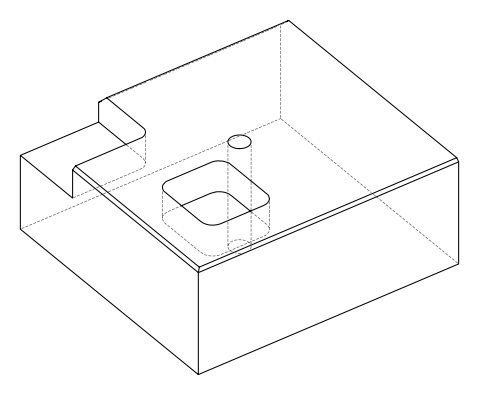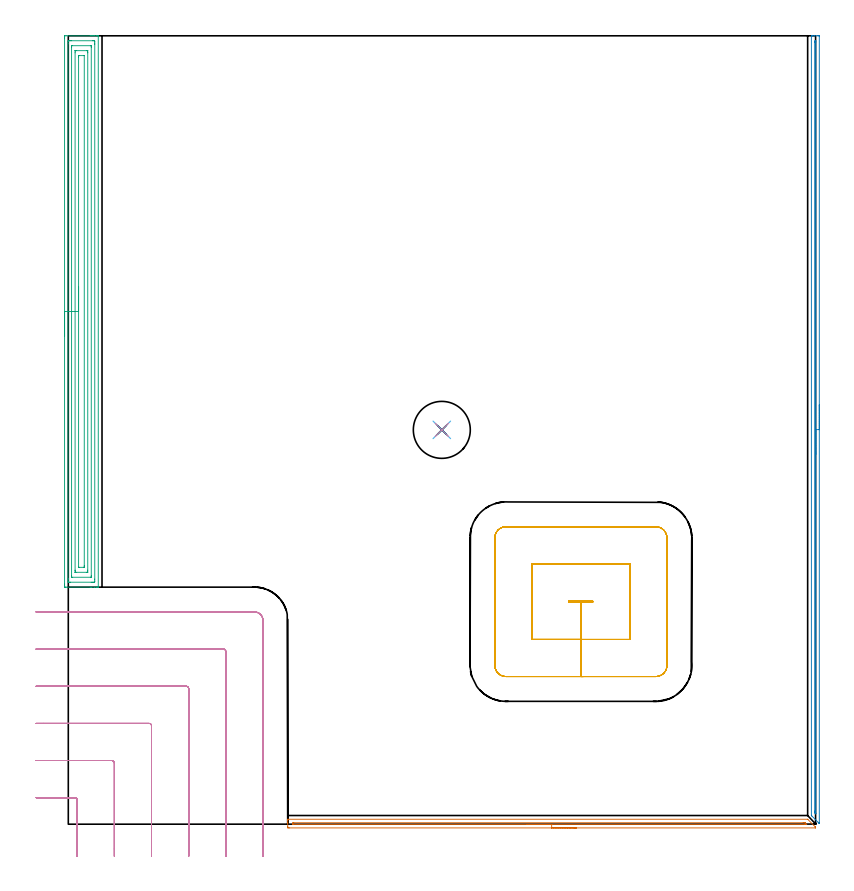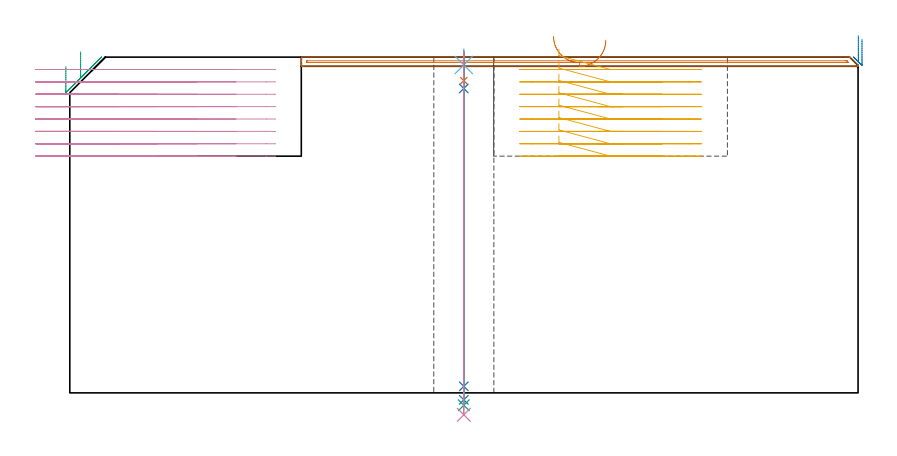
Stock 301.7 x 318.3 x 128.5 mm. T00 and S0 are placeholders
(PLAN: 10 operations, 6 tool changes, 40.5 min)
(1 AREA_MILL | FG_CHAMFER_SURFACE | UGT0205_001 | 3.54 min | 1322 mm3)
(2 AREA_MILL_1 | FG_CHAMFER_SURFACE_1 | UGT0205_001 | 5.21 min | 1617 mm3)
(3 AREA_MILL_2 | FG_CHAMFER_SURFACE_2 | UGT0205_001 | 9.19 min | 21224 mm3)
(4 MILL_CORNER_NOTCH_RECTANGULAR | CORNER_NOTCH_RECTANGULAR | UGT0201_094 | Follow Part, ap 5, ae 75% | 12.28 min | 319263 mm3)
(5 MILL_RECTANGULAR_POCKET | POCKET_RECTANGULAR_STRAIGHT | UGT0201_094 | Follow Part, ap 5, ae 75% | 8.56 min | 266231 mm3)
(6 SPOT_DRILL | STEP1HOLE | NXT0321_9005460120000 | 0.05 min | 209 mm3)
(7 DRILL_BLIND_HOLE_INTO_CENTER | STEP1HOLE | NXT0301_125 | 0.05 min | 140 mm3)
(8 GUN_DRILL_THROUGH_HOLE | STEP1HOLE | UGT0307_001 | 0.57 min | 2348 mm3)
(9 SPADE_DRILL_TO_ENLARGE_THROUGH_HOLE | STEP1HOLE | UGT0306_005 | 0.54 min | 18494 mm3)
(10 DRILL_TO_ENLARGE_THROUGH_HOLE | STEP1HOLE | UGT0301_055 | 0.56 min | 32156 mm3)
(TOOL UGT0205_001 | Chamfer Mill 20 x 3 x 45 deg. | D20 FL50 Z2)
(TOOL UGT0201_094 | End mill 20 mm | D20 FL38 Z4)
(TOOL NXT0321_9005460120000 | NC Spot Drill, 142deg, 12mm, Carbide, Uncoated | D12 PA142 FL30 Z2)
(TOOL NXT0301_125 | Carbide Drill 6mm [861.1-0600-018A1-GP GC34] | D6 PA150 FL18.7 Z2)
(TOOL UGT0307_001 | Gun Drill 5 mm | D5 PA130 FL24 Z1)
(TOOL UGT0306_005 | Spade Drill 14.5mm | D14.5 PA132 FL10 Z2)
(TOOL UGT0301_055 | Twist Drill 23 mm | D23 PA118 FL155 Z2)
(OP 1 AREA_MILL)
G17 G21 G94 G90
T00 M6
G54
G17 G0 G90 X205.15 Y-1.5 S1061 M3
G43 Z138.5 H0
Z135.
G94 G1 X205.112 Z134.128 F250.
X204.998 Z133.263
X204.809 Z132.412
X204.547 Z131.58
X204.213 Z130.774
X203.81 Z130.
X203.342 Z129.264
X202.81 Z128.572
X202.221 Z127.929
X201.578 Z127.339
X200.886 Z126.808
X200.15 Z126.34
X199.376 Z125.937
X198.57 Z125.603
X197.738 Z125.341
X196.886 Z125.152
X196.022 Z125.038
X195.15 Z125.
X89.225
X88.794 Y-1.495 Z125.002
X88.61 Y-1.491 Z125.004
X88.6 Y-1.07 Z125.425
Y0.339 Z126.835
Y0.69 Z127.185
Y1.393 Z127.892
Y1.656 Z128.156
X88.601 Y2.004 Z128.494
X88.779 Y2. Z128.5
X298.393
X298.495 Y1.995 Z128.491
X298.597 Y1.904 Z128.402
X301.57 Y-1.07 Z125.428
X301.69 Y-1.189 Z125.304
X301.697 Y-1.242 Z125.25
X301.699 Y-1.42 Z125.079
X301.697 Y-1.493 Z125.007
X301.522 Y-1.5 Z125.
X195.15
Y-0.086 Z126.414
X90.907 Y-0.085 Z126.415
X90.644 Y-0.081 Z126.419
X90.617 Y-0.079 Z126.421
X90.61 Y-0.064 Z126.436
X90.603 Y-0.03 Z126.47
X90.601 Y0.004 Z126.504
X90.602 Y0.215 Z126.715
X90.61 Y0.57 Z127.07
X90.97 Y0.584 Z127.084
X91.013 Y0.585 Z127.085
X296.711
X297.393 Y0.58 Z127.08
X297.443 Y0.579 Z127.079
X297.499 Y0.542 Z127.042
X298.095 Y-0.057 Z126.443
X298.114 Y-0.08 Z126.42
X298.088 Y-0.082 Z126.418
X298.004 Y-0.084 Z126.416
X297.836 Y-0.085 Z126.415
X297.499 Y-0.086 Z126.414
X195.15
X194.278 Z126.452
X193.414 Z126.566
X192.562 Z126.755
X191.73 Z127.017
X190.924 Z127.351
X190.15 Z127.754
X189.414 Z128.223
X188.722 Z128.754
X188.079 Z129.343
X187.49 Z129.986
X186.958 Z130.678
X186.49 Z131.414
X186.087 Z132.188
X185.753 Z132.994
X185.491 Z133.826
X185.302 Z134.678
X185.188 Z135.543
X185.15 Z136.414
G0 Z138.5
M5
M2
(OP 2 AREA_MILL_1)
G17 G21 G94 G90
T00 M6
G54
G17 G0 G90 X303.2 Y169.3 S1061 M3
G43 Z138.5 H0
Z135.3
G94 G1 Y169.262 Z134.428 F250.
Y169.148 Z133.564
Y168.959 Z132.712
Y168.697 Z131.88
Y168.363 Z131.074
Y167.96 Z130.3
Y167.492 Z129.564
Y166.96 Z128.872
Y166.371 Z128.229
Y165.728 Z127.64
Y165.036 Z127.108
Y164.3 Z126.64
Y163.526 Z126.237
Y162.72 Z125.903
Y161.888 Z125.641
Y161.036 Z125.452
Y160.172 Z125.338
Y159.3 Z125.3
Y0.432
X303.195 Y0.317 Z125.295
X303.193 Y0.311 Z125.297
X303.176 Y0.319 Z125.314
X303.041 Y0.458 Z125.457
X302.905 Y0.593 Z125.591
X302.777 Y0.722 Z125.721
X300.159 Y3.341 Z128.34
X300.031 Y3.472 Z128.465
X300.005 Y3.505 Z128.49
X300. Y3.581 Z128.5
Y318.142
X300.002 Y318.29 Z128.488
X300.102 Y318.296 Z128.39
X300.209 Y318.3 Z128.29
X300.548 Z127.951
X301.165 Z127.33
X302.343 Z126.153
X302.905 Y318.298 Z125.591
X303.192 Y318.296 Z125.306
X303.193 Y318.289 Z125.304
X303.2 Y317.991 Z125.3
Y159.3
X301.786 Z126.714
X301.785 Y4.474 Z126.715
X301.784 Y4.303 Z126.716
X301.781 Y4.218 Z126.719
X301.78 Y4.189 Z126.72
X301.762 Y4.199 Z126.738
X301.482 Y4.474 Z127.018
X301.433 Y4.529 Z127.067
X301.421 Y4.579 Z127.079
X301.419 Y4.681 Z127.081
X301.416 Y4.889 Z127.084
X301.414 Y5.11 Z127.086
Y5.366
X301.415 Y315.654 Z127.085
X301.417 Y315.911 Z127.083
X301.421 Y316.282 Z127.079
X301.66 Y316.295 Z126.84
X301.757 Y316.292 Z126.743
X301.775 Y316.291 Z126.725
X301.779 Y316.257 Z126.721
X301.783 Y316.17 Z126.717
X301.785 Y315.911 Z126.715
X301.786 Y315.655 Z126.714
Y159.3
Y158.428 Z126.752
Y157.564 Z126.866
Y156.712 Z127.055
Y155.88 Z127.317
Y155.074 Z127.651
Y154.3 Z128.054
Y153.564 Z128.523
Y152.872 Z129.054
Y152.229 Z129.643
Y151.64 Z130.286
Y151.108 Z130.979
Y150.64 Z131.714
Y150.237 Z132.488
Y149.903 Z133.294
Y149.641 Z134.126
Y149.452 Z134.978
Y149.338 Z135.843
Y149.3 Z136.714
G0 Z138.5
M5
M2
(OP 3 AREA_MILL_2)
G17 G21 G94 G90
T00 M6
G54
G17 G0 G90 X-1.5 Y197. S1061 M3
G43 Z138.5 H0
Z124.9
G94 G1 Y197.038 Z124.028 F250.
Y197.152 Z123.164
Y197.341 Z122.312
Y197.603 Z121.48
Y197.937 Z120.674
Y198.34 Z119.9
Y198.809 Z119.164
Y199.34 Z118.472
Y199.929 Z117.829
Y200.572 Z117.24
Y201.264 Z116.709
Y202. Z116.24
Y202.774 Z115.837
Y203.58 Z115.503
Y204.412 Z115.241
Y205.264 Z115.052
Y206.128 Z114.938
Y207. Z114.9
Y317.371
X-1.499 Y317.691 Z114.901
X-1.494 Y318.257 Z114.904
X-1.492 Y318.292 Z114.906
X-0.93 Y318.3 Z115.468
X8.86 Z125.254
X9.426 Z125.823
X9.75 Z126.146
X10.316 Z126.713
X10.64 Z127.035
X11.286 Z127.686
X11.686 Z128.085
X12.056 Y318.293 Z128.448
X12.097 Y318.29 Z128.488
X12.1 Y318.138 Z128.5
Y95.862
X12.097 Y95.71 Z128.488
X12.056 Y95.707 Z128.448
X11.686 Y95.7 Z128.085
X11.286 Z127.686
X10.64 Z127.035
X9.426 Z125.823
X8.86 Z125.254
X-0.93 Y95.701 Z115.468
X-1.164 Y95.703 Z115.233
X-1.492 Y95.708 Z114.906
X-1.494 Y95.743 Z114.904
X-1.499 Y96.309 Z114.901
X-1.5 Y96.881 Z114.9
Y207.
X-0.086 Z116.314
Y315.06
X-0.082 Y315.906 Z116.318
X-0.08 Y315.947 Z116.32
X-0.04 Y316.29 Z116.36
X0.46 Y316.298 Z116.86
X0.85 Y316.299 Z117.25
X1.348 Y316.3 Z117.748
X9.75 Y316.299 Z126.15
X10.25 Y316.297 Z126.65
X10.64 Y316.29 Z127.04
X10.68 Y315.906 Z127.08
X10.683 Y315.863 Z127.083
X10.686 Y315.013 Z127.086
Y314.967
Y98.94
X10.682 Y98.094 Z127.082
X10.68 Y98.053 Z127.08
X10.64 Y97.71 Z127.04
X10.14 Y97.702 Z126.54
X9.75 Y97.701 Z126.15
X9.252 Y97.7 Z125.652
X0.85 Y97.701 Z117.25
X0.35 Y97.703 Z116.75
X-0.04 Y97.71 Z116.36
X-0.08 Y98.094 Z116.32
X-0.083 Y98.137 Z116.317
X-0.086 Y98.987 Z116.314
Y99.033
Y207.
X1.328 Z117.728
X1.329 Y313.641 Z117.729
X1.33 Y314.121 Z117.73
X1.332 Y314.224 Z117.732
X1.335 Y314.274 Z117.735
X1.337 Y314.29 Z117.737
X1.383 Y314.293 Z117.783
X1.563 Y314.299 Z117.963
X9.038 Z125.438
X9.157 Y314.296 Z125.557
X9.252 Y314.29 Z125.652
X9.266 Y314.286 Z125.666
X9.268 Y314.281 Z125.668
X9.27 Y314.258 Z125.67
X9.271 Y314.121 Z125.671
X9.272 Y313.708 Z125.672
X9.271 Y100.359 Z125.671
X9.27 Y99.879 Z125.67
X9.268 Y99.776 Z125.668
X9.265 Y99.726 Z125.665
X9.263 Y99.71 Z125.663
X9.217 Y99.707 Z125.617
X9.037 Y99.701 Z125.437
X1.562 Z117.962
X1.442 Y99.704 Z117.842
X1.348 Y99.71 Z117.748
X1.334 Y99.714 Z117.734
X1.332 Y99.719 Z117.732
X1.33 Y99.742 Z117.73
X1.329 Y99.879 Z117.729
Y100.292
X1.328 Y207. Z117.728
X2.743 Z119.143
Y311.443
X2.746 Y312.219 Z119.146
X2.749 Y312.273 Z119.149
X2.752 Y312.29 Z119.152
X2.773 Y312.292 Z119.173
X2.879 Y312.297 Z119.279
X3.093 Y312.299 Z119.493
X7.522 Z123.922
X7.725 Y312.297 Z124.125
X7.826 Y312.292 Z124.226
X7.847 Y312.29 Z124.247
X7.851 Y312.278 Z124.251
X7.852 Y312.24 Z124.252
X7.857 Y311.556 Z124.257
Y311.443
Y102.557
X7.854 Y101.781 Z124.254
X7.851 Y101.727 Z124.251
X7.848 Y101.71 Z124.248
X7.827 Y101.708 Z124.227
X7.721 Y101.704 Z124.121
X7.507 Y101.701 Z123.907
X3.079 Z119.479
X2.875 Y101.703 Z119.275
X2.774 Y101.707 Z119.174
X2.753 Y101.71 Z119.153
X2.749 Y101.722 Z119.149
X2.748 Y101.76 Z119.148
X2.743 Y102.444 Z119.143
Y102.557
Y207.
X4.157 Z120.557
Y309.657
X4.159 Y309.909 Z120.559
X4.164 Y310.165 Z120.564
X4.176 Y310.29 Z120.576
X4.25 Y310.295 Z120.65
X4.41 Y310.299 Z120.81
X6.19 Y310.3 Z122.59
X6.44 Y310.299 Z122.84
X6.442 Y310.297 Z122.842
X6.443 Y310.296 Z122.843
Y104.343
X6.441 Y104.091 Z122.841
X6.436 Y103.836 Z122.836
X6.424 Y103.71 Z122.824
X6.35 Y103.705 Z122.75
X6.19 Y103.701 Z122.59
X4.41 Y103.7 Z120.81
X4.16 Y103.701 Z120.56
X4.158 Y103.703 Z120.558
X4.157 Z120.557
Y207.
Y207.872 Z120.595
Y208.737 Z120.709
Y209.588 Z120.898
Y210.42 Z121.16
Y211.226 Z121.494
Y212. Z121.897
Y212.736 Z122.365
Y213.428 Z122.896
Y214.071 Z123.486
Y214.66 Z124.129
Y215.192 Z124.821
Y215.66 Z125.557
Y216.063 Z126.331
Y216.397 Z127.137
Y216.659 Z127.969
Y216.848 Z128.82
Y216.962 Z129.685
Y217. Z130.557
G0 Z138.5
M5
M2
(OP 4 MILL_CORNER_NOTCH_RECTANGULAR)
G17 G21 G94 G90
T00 M6
G54
G17 G0 G90 X3.6 Y-13. S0 M3
G43 Z138.5 H0
Z123.762
G94 G1 Y-10. F250.
Y9.706 F500.
G3 X2.606 Y10.7 R1.
G1 X-10.
X-13. F250.
G0 Z138.5
X18.6 Y-13.
Z123.762
G1 Y-10.
Y24.705 F500.
G3 X17.605 Y25.7 R1.
G1 X-10.
X-13. F250.
G0 Z138.5
X33.6 Y-13.
Z123.762
G1 Y-10.
Y39.705 F500.
G3 X32.605 Y40.7 R1.
G1 X-10.
X-13. F250.
G0 Z138.5
X48.6 Y-13.
Z123.762
G1 Y-10.
Y54.705 F500.
G3 X47.605 Y55.7 R1.
G1 X-10.
X-13. F250.
G0 Z138.5
X63.6 Y-13.
Z123.762
G1 Y-10.
Y69.704 F500.
G3 X62.604 Y70.7 R1.
G1 X-10.
X-13. F250.
G0 Z138.5
X78.6 Y-13.
Z123.762
G1 Y-10.
Y82.3 F500.
G3 X75.2 Y85.7 R3.4
G1 X-10.
X-13. F250.
G0 Z138.5
X3.6 Y-13.
Z119.025
G1 Y-10.
Y9.706 F500.
G3 X2.606 Y10.7 R1.
G1 X-10.
X-13. F250.
G0 Z138.5
X18.6 Y-13.
Z119.025
G1 Y-10.
Y24.705 F500.
G3 X17.605 Y25.7 R1.
G1 X-10.
X-13. F250.
G0 Z138.5
X33.6 Y-13.
Z119.025
G1 Y-10.
Y39.705 F500.
G3 X32.605 Y40.7 R1.
G1 X-10.
X-13. F250.
G0 Z138.5
X48.6 Y-13.
Z119.025
G1 Y-10.
Y54.705 F500.
G3 X47.605 Y55.7 R1.
G1 X-10.
X-13. F250.
G0 Z138.5
X63.6 Y-13.
Z119.025
G1 Y-10.
Y69.704 F500.
G3 X62.604 Y70.7 R1.
G1 X-10.
X-13. F250.
G0 Z138.5
X78.6 Y-13.
Z119.025
G1 Y-10.
Y82.3 F500.
G3 X75.2 Y85.7 R3.4
G1 X-10.
X-13. F250.
G0 Z138.5
X3.6 Y-13.
Z114.287
G1 Y-10.
Y9.706 F500.
G3 X2.606 Y10.7 R1.
G1 X-10.
X-13. F250.
G0 Z138.5
X18.6 Y-13.
Z114.287
G1 Y-10.
Y24.705 F500.
G3 X17.605 Y25.7 R1.
G1 X-10.
X-13. F250.
G0 Z138.5
X33.6 Y-13.
Z114.287
G1 Y-10.
Y39.705 F500.
G3 X32.605 Y40.7 R1.
G1 X-10.
X-13. F250.
G0 Z138.5
X48.6 Y-13.
Z114.287
G1 Y-10.
Y54.705 F500.
G3 X47.605 Y55.7 R1.
G1 X-10.
X-13. F250.
G0 Z138.5
X63.6 Y-13.
Z114.287
G1 Y-10.
Y69.704 F500.
G3 X62.604 Y70.7 R1.
G1 X-10.
X-13. F250.
G0 Z138.5
X78.6 Y-13.
Z114.287
G1 Y-10.
Y82.3 F500.
G3 X75.2 Y85.7 R3.4
G1 X-10.
X-13. F250.
G0 Z138.5
X3.6 Y-13.
Z109.55
G1 Y-10.
Y9.706 F500.
G3 X2.606 Y10.7 R1.
G1 X-10.
X-13. F250.
G0 Z138.5
X18.6 Y-13.
Z109.55
G1 Y-10.
Y24.705 F500.
G3 X17.605 Y25.7 R1.
G1 X-10.
X-13. F250.
G0 Z138.5
X33.6 Y-13.
Z109.55
G1 Y-10.
Y39.705 F500.
G3 X32.605 Y40.7 R1.
G1 X-10.
X-13. F250.
G0 Z138.5
X48.6 Y-13.
Z109.55
G1 Y-10.
Y54.705 F500.
G3 X47.605 Y55.7 R1.
G1 X-10.
X-13. F250.
G0 Z138.5
X63.6 Y-13.
Z109.55
G1 Y-10.
Y69.704 F500.
G3 X62.604 Y70.7 R1.
G1 X-10.
X-13. F250.
G0 Z138.5
X78.6 Y-13.
Z109.55
G1 Y-10.
Y82.3 F500.
G3 X75.2 Y85.7 R3.4
G1 X-10.
X-13. F250.
G0 Z138.5
X3.6 Y-13.
Z104.812
G1 Y-10.
Y9.706 F500.
G3 X2.606 Y10.7 R1.
G1 X-10.
X-13. F250.
G0 Z138.5
X18.6 Y-13.
Z104.812
G1 Y-10.
Y24.705 F500.
G3 X17.605 Y25.7 R1.
G1 X-10.
X-13. F250.
G0 Z138.5
X33.6 Y-13.
Z104.812
G1 Y-10.
Y39.705 F500.
G3 X32.605 Y40.7 R1.
G1 X-10.
X-13. F250.
G0 Z138.5
X48.6 Y-13.
Z104.812
G1 Y-10.
Y54.705 F500.
G3 X47.605 Y55.7 R1.
G1 X-10.
X-13. F250.
G0 Z138.5
X63.6 Y-13.
Z104.812
G1 Y-10.
Y69.704 F500.
G3 X62.604 Y70.7 R1.
G1 X-10.
X-13. F250.
G0 Z138.5
X78.6 Y-13.
Z104.812
G1 Y-10.
Y82.3 F500.
G3 X75.2 Y85.7 R3.4
G1 X-10.
X-13. F250.
G0 Z138.5
X3.6 Y-13.
Z100.075
G1 Y-10.
Y9.706 F500.
G3 X2.606 Y10.7 R1.
G1 X-10.
X-13. F250.
G0 Z138.5
X18.6 Y-13.
Z100.075
G1 Y-10.
Y24.705 F500.
G3 X17.605 Y25.7 R1.
G1 X-10.
X-13. F250.
G0 Z138.5
X33.6 Y-13.
Z100.075
G1 Y-10.
Y39.705 F500.
G3 X32.605 Y40.7 R1.
G1 X-10.
X-13. F250.
G0 Z138.5
X48.6 Y-13.
Z100.075
G1 Y-10.
Y54.705 F500.
G3 X47.605 Y55.7 R1.
G1 X-10.
X-13. F250.
G0 Z138.5
X63.6 Y-13.
Z100.075
G1 Y-10.
Y69.704 F500.
G3 X62.604 Y70.7 R1.
G1 X-10.
X-13. F250.
G0 Z138.5
X78.6 Y-13.
Z100.075
G1 Y-10.
Y82.3 F500.
G3 X75.2 Y85.7 R3.4
G1 X-10.
X-13. F250.
G0 Z138.5
X3.6 Y-13.
Z95.337
G1 Y-10.
Y9.706 F500.
G3 X2.606 Y10.7 R1.
G1 X-10.
X-13. F250.
G0 Z138.5
X18.6 Y-13.
Z95.337
G1 Y-10.
Y24.705 F500.
G3 X17.605 Y25.7 R1.
G1 X-10.
X-13. F250.
G0 Z138.5
X33.6 Y-13.
Z95.337
G1 Y-10.
Y39.705 F500.
G3 X32.605 Y40.7 R1.
G1 X-10.
X-13. F250.
G0 Z138.5
X48.6 Y-13.
Z95.337
G1 Y-10.
Y54.705 F500.
G3 X47.605 Y55.7 R1.
G1 X-10.
X-13. F250.
G0 Z138.5
X63.6 Y-13.
Z95.337
G1 Y-10.
Y69.704 F500.
G3 X62.604 Y70.7 R1.
G1 X-10.
X-13. F250.
G0 Z138.5
X78.6 Y-13.
Z95.337
G1 Y-10.
Y82.3 F500.
G3 X75.2 Y85.7 R3.4
G1 X-10.
X-13. F250.
G0 Z138.5
X3.6 Y-13.
Z90.6
G1 Y-10.
Y9.706 F500.
G3 X2.606 Y10.7 R1.
G1 X-10.
X-13. F250.
G0 Z138.5
X18.6 Y-13.
Z90.6
G1 Y-10.
Y24.705 F500.
G3 X17.605 Y25.7 R1.
G1 X-10.
X-13. F250.
G0 Z138.5
X33.6 Y-13.
Z90.6
G1 Y-10.
Y39.705 F500.
G3 X32.605 Y40.7 R1.
G1 X-10.
X-13. F250.
G0 Z138.5
X48.6 Y-13.
Z90.6
G1 Y-10.
Y54.705 F500.
G3 X47.605 Y55.7 R1.
G1 X-10.
X-13. F250.
G0 Z138.5
X63.6 Y-13.
Z90.6
G1 Y-10.
Y69.704 F500.
G3 X62.604 Y70.7 R1.
G1 X-10.
X-13. F250.
G0 Z138.5
X78.6 Y-13.
Z90.6
G1 Y-10.
Y82.3 F500.
G3 X75.2 Y85.7 R3.4
G1 X-10.
X-13. F250.
G0 Z138.5
M5
M2
(OP 5 MILL_RECTANGULAR_POCKET)
G17 G21 G94 G90
T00 M6
G54
G17 G0 G90 X187.2 Y83.727 S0 M3
G43 Z138.5 H0
Z131.5
G94 G1 Y74.6 Z129.054 F250.
X206.95 Z123.762
Y89.6
X211.7 F500.
Y90.1
X202.2
Y89.6
X206.95
Y74.6
X226.7
Y105.1
X187.2
Y74.6
X206.95
Y59.6
X237.2
G3 X241.7 Y64.1 R4.5
G1 Y115.6
G3 X237.2 Y120.1 R4.5
G1 X176.7
G3 X172.2 Y115.6 R4.5
G1 Y64.1
G3 X176.7 Y59.6 R4.5
G1 X206.95
X207.95
G0 X187.2 Y83.727 Z126.762
G1 Y74.6 Z124.317 F250.
X206.95 Z119.025
Y89.6
X211.7 F500.
Y90.1
X202.2
Y89.6
X206.95
Y74.6
X226.7
Y105.1
X187.2
Y74.6
X206.95
Y59.6
X237.2
G3 X241.7 Y64.1 R4.5
G1 Y115.6
G3 X237.2 Y120.1 R4.5
G1 X176.7
G3 X172.2 Y115.6 R4.5
G1 Y64.1
G3 X176.7 Y59.6 R4.5
G1 X206.95
X207.95
G0 X187.2 Y83.727 Z122.025
G1 Y74.6 Z119.579 F250.
X206.95 Z114.287
Y89.6
X211.7 F500.
Y90.1
X202.2
Y89.6
X206.95
Y74.6
X226.7
Y105.1
X187.2
Y74.6
X206.95
Y59.6
X237.2
G3 X241.7 Y64.1 R4.5
G1 Y115.6
G3 X237.2 Y120.1 R4.5
G1 X176.7
G3 X172.2 Y115.6 R4.5
G1 Y64.1
G3 X176.7 Y59.6 R4.5
G1 X206.95
X207.95
G0 X187.2 Y83.727 Z117.287
G1 Y74.6 Z114.842 F250.
X206.95 Z109.55
Y89.6
X211.7 F500.
Y90.1
X202.2
Y89.6
X206.95
Y74.6
X226.7
Y105.1
X187.2
Y74.6
X206.95
Y59.6
X237.2
G3 X241.7 Y64.1 R4.5
G1 Y115.6
G3 X237.2 Y120.1 R4.5
G1 X176.7
G3 X172.2 Y115.6 R4.5
G1 Y64.1
G3 X176.7 Y59.6 R4.5
G1 X206.95
X207.95
G0 X187.2 Y83.727 Z112.55
G1 Y74.6 Z110.104 F250.
X206.95 Z104.812
Y89.6
X211.7 F500.
Y90.1
X202.2
Y89.6
X206.95
Y74.6
X226.7
Y105.1
X187.2
Y74.6
X206.95
Y59.6
X237.2
G3 X241.7 Y64.1 R4.5
G1 Y115.6
G3 X237.2 Y120.1 R4.5
G1 X176.7
G3 X172.2 Y115.6 R4.5
G1 Y64.1
G3 X176.7 Y59.6 R4.5
G1 X206.95
X207.95
G0 X187.2 Y83.727 Z107.812
G1 Y74.6 Z105.367 F250.
X206.95 Z100.075
Y89.6
X211.7 F500.
Y90.1
X202.2
Y89.6
X206.95
Y74.6
X226.7
Y105.1
X187.2
Y74.6
X206.95
Y59.6
X237.2
G3 X241.7 Y64.1 R4.5
G1 Y115.6
G3 X237.2 Y120.1 R4.5
G1 X176.7
G3 X172.2 Y115.6 R4.5
G1 Y64.1
G3 X176.7 Y59.6 R4.5
G1 X206.95
X207.95
G0 X187.2 Y83.727 Z103.075
G1 Y74.6 Z100.629 F250.
X206.95 Z95.337
Y89.6
X211.7 F500.
Y90.1
X202.2
Y89.6
X206.95
Y74.6
X226.7
Y105.1
X187.2
Y74.6
X206.95
Y59.6
X237.2
G3 X241.7 Y64.1 R4.5
G1 Y115.6
G3 X237.2 Y120.1 R4.5
G1 X176.7
G3 X172.2 Y115.6 R4.5
G1 Y64.1
G3 X176.7 Y59.6 R4.5
G1 X206.95
X207.95
G0 X187.2 Y83.727 Z98.337
G1 Y74.6 Z95.892 F250.
X206.95 Z90.6
Y89.6
X211.7 F500.
Y90.1
X202.2
Y89.6
X206.95
Y74.6
X226.7
Y105.1
X187.2
Y74.6
X206.95
Y59.6
X237.2
G3 X241.7 Y64.1 R4.5
G1 Y115.6
G3 X237.2 Y120.1 R4.5
G1 X176.7
G3 X172.2 Y115.6 R4.5
G1 Y64.1
G3 X176.7 Y59.6 R4.5
G1 X206.95
X207.95
G0 Z138.5
M5
M2
(OP 6 SPOT_DRILL)
G17 G21 G94 G90
T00 M6
G54
G17 G0 G90 X150.8 Y159.2 S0 M3
G43 Z138.5 H0
G94 G81 G98 Z125.5 F250. R131.5
G80
M5
M2
(OP 7 DRILL_BLIND_HOLE_INTO_CENTER)
G17 G21 G94 G90
T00 M6
G54
G17 G0 G90 X150.8 Y159.2 S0 M3
G43 Z138.5 H1
G94 G81 G98 Z119.5 F250. R130.5
G80
M5
M2
(OP 8 GUN_DRILL_THROUGH_HOLE)
G17 G21 G94 G90
T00 M6
G54
G17 G0 G90 X150.8 Y159.2 M8
G43 Z138.5 H0
Z125.69
S716 M3
G94 G1 Z116.504 F125. M26
G4 X.084
Z2.5 F250.
G4 X.084
Z-2.666 F125.
G4 X.084
M5
M9
G0 Z125.69
Z138.5
M2
(OP 9 SPADE_DRILL_TO_ENLARGE_THROUGH_HOLE)
G17 G21 G94 G90
T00 M6
G54
G17 G0 G90 X150.8 Y159.2 S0 M3
G43 Z138.5 H0
G94 G73 G98 Z-4.728 F250. Q13.323 R130.5
G80
M5
M2
(OP 10 DRILL_TO_ENLARGE_THROUGH_HOLE)
G17 G21 G94 G90
T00 M6
G54
G17 G0 G90 X150.8 Y159.2 S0 M3
G43 Z138.5 H0
G94 G73 G98 Z-8.41 F250. Q22.818 R130.5
G80
M5
M2
